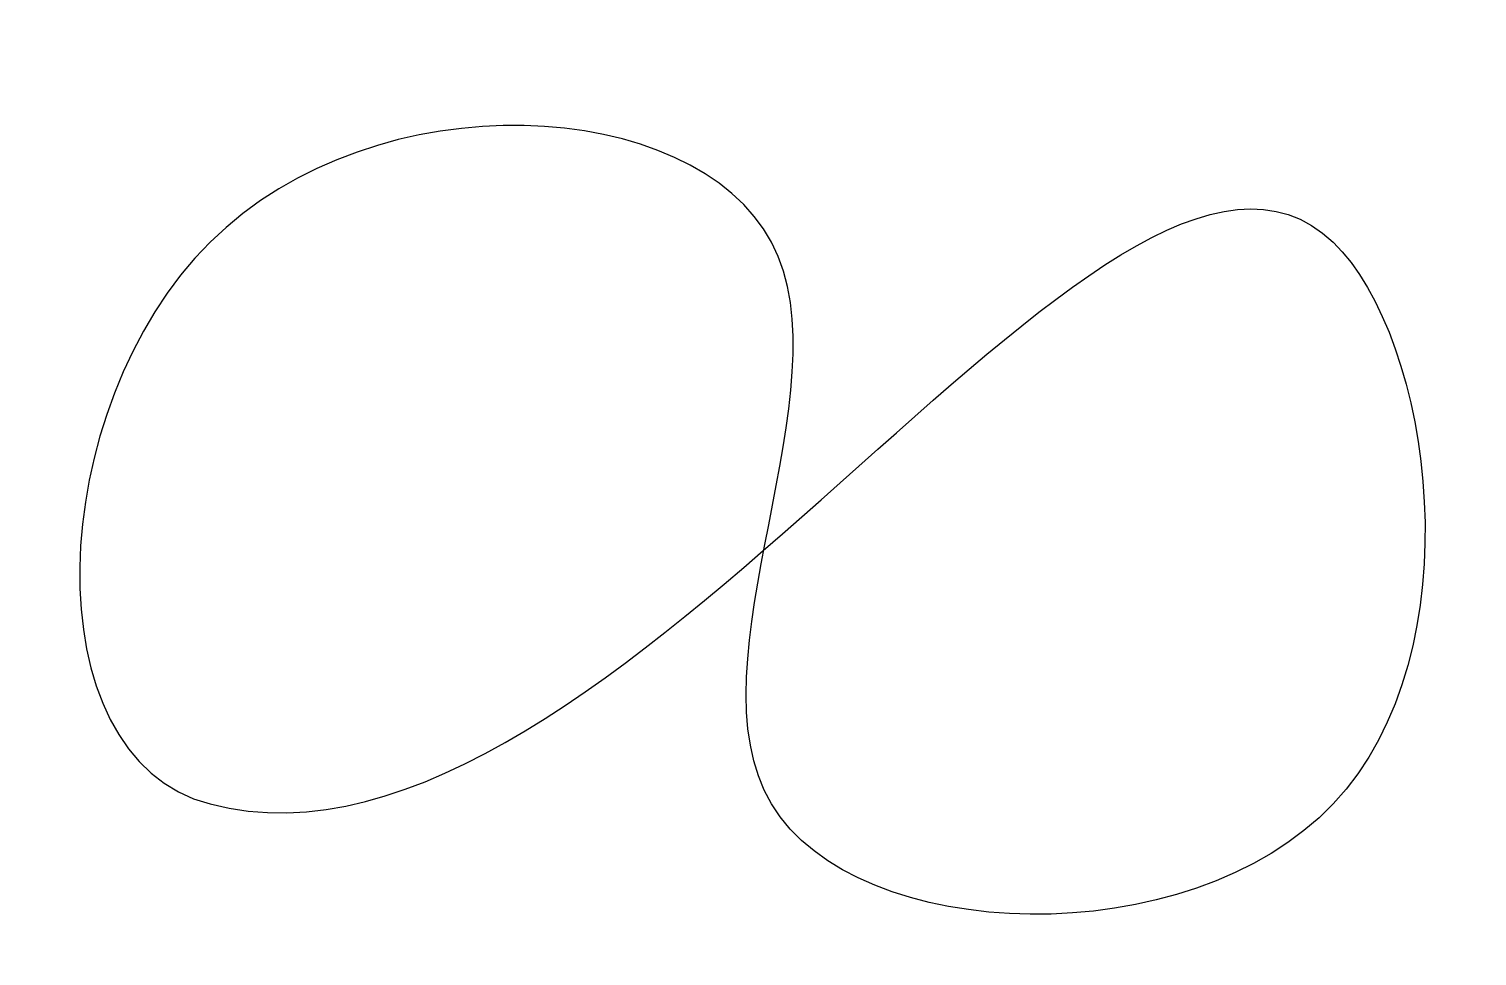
# Model space of a CAD drawing. Header units: millimetres. Extents: x -6.4 to 45.1, y -5.4 to 27.6.
import ezdxf

# ---------------------------------------------------------------- set-up
doc = ezdxf.new("R2010")
doc.units = ezdxf.units.MM
doc.layers.get('0').update_dxf_attribs({"lineweight": 25, "true_color": 0xffffff})

msp = doc.modelspace()

# ---------------------------------------------------------------- linework, layer by layer
msp.add_open_spline([(0, 0), (-6.45, 1.687), (-5.394, 26.553), (28.553, 24.534), (11.183, -4.69), (46.717, -5.776), (39.986, 41.624), (14.422, -3.773), (0, 0)], degree=3, knots=[0, 0, 0, 0, 20, 40, 60, 80, 100, 144.72136, 144.72136, 144.72136, 144.72136])

doc.saveas('drawing.dxf')
